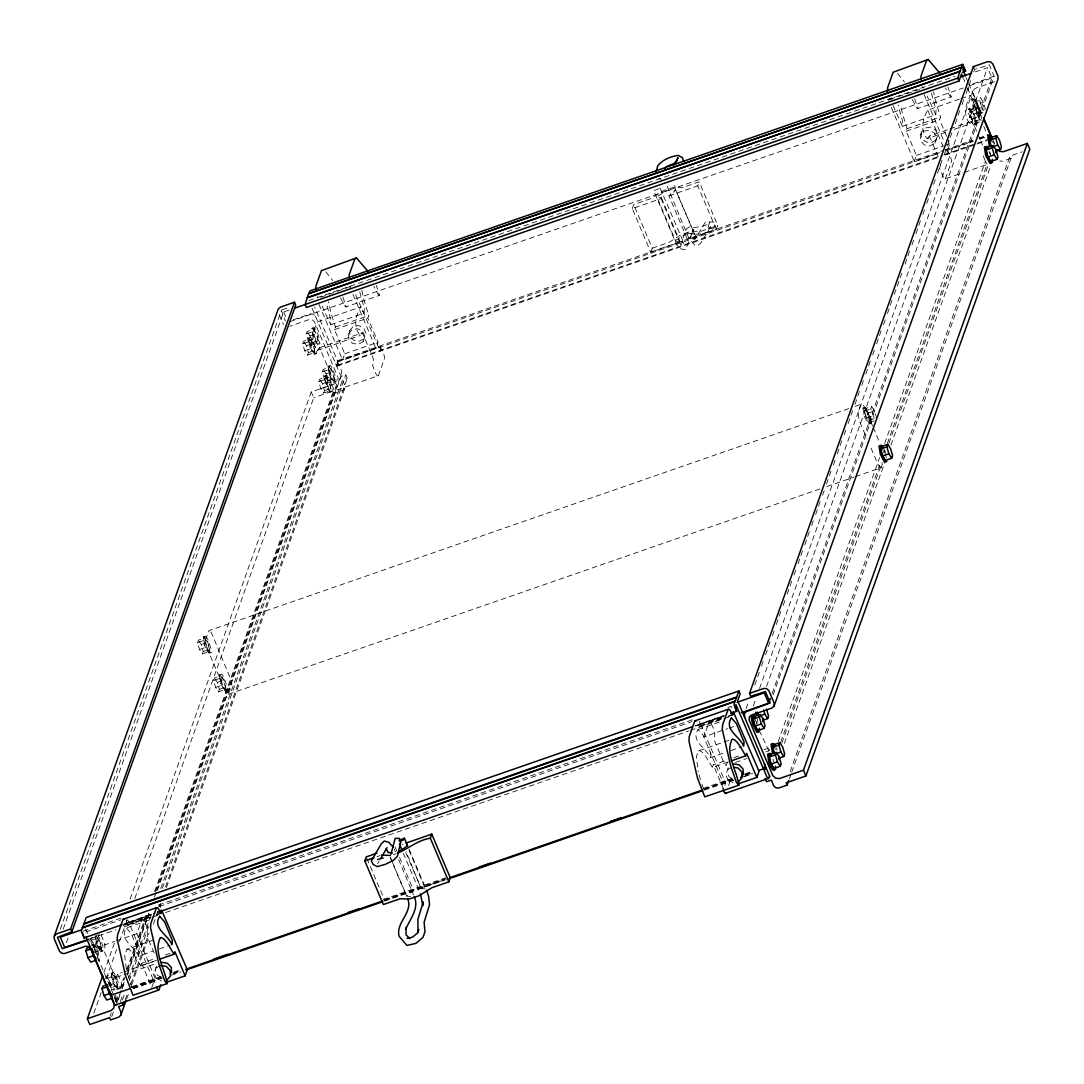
<?xml version="1.0" encoding="UTF-8"?>
<svg xmlns="http://www.w3.org/2000/svg" width="1084" height="1084" viewBox="0 0 1084 1084"><rect width="100%" height="100%" fill="white"/><g stroke="black" fill="none" stroke-linecap="round" stroke-linejoin="round"><path stroke-width="0.75" stroke-dasharray="5 3.75" d="M155.527 891.427L337.842 381.053L338.018 377.381L314.374 321.691L312.246 319.726L309.346 319.482L289.984 326.203M166.448 887.525L344.78 388.316L344.915 385.565L342.476 379.82L347.232 378.167L345.769 374.725L341.013 376.378L157.559 889.937M994.516 81.679L975.166 88.4L973.188 90.338L973.053 93.088L982.239 114.741M773.068 694.952L994.123 76.137L989.299 64.796L974.638 69.471L972.931 74.254M756.862 724.044L757.716 718.299M133.196 988.662L155.432 980.952L155.69 979.841L136.828 933.731L142.112 918.907L144.199 920.194L147.194 927.159L147.37 937.064L154.66 954.164M733.502 780.317L722.391 784.179L721.646 779.03L703.001 735.06L698.042 729.491C690.278 741.293 706.687 748.082 710.291 757.716L724.586 752.757M940.749 164.565L939.598 168.318L944.286 179.077L962.782 172.912M363.14 341.636L365.999 333.398L363.831 328.289L358.763 325.552L353.167 326.487L349.671 330.634L348.547 333.764L348.777 339.197L352.625 343.371L358.289 344.333L363.14 341.636L364.251 338.493L359.414 341.189L353.75 340.227L349.902 336.054L349.671 330.634M934.855 143.21L936.603 138.115L934.435 133.007L929.367 130.27L923.771 131.191L920.275 135.337L920.492 140.771L924.354 144.944L930.018 145.906L934.855 143.21L935.98 140.066L937.728 134.972L935.546 129.863L930.492 127.14L924.896 128.061L921.4 132.207L920.275 135.337M60.311 929.327L281.366 310.498L285.458 321.176M63.184 929.205L283.669 311.948L290.065 309.726M66.422 942.728L68.712 936.346M89.403 940.939L90.297 938.446L96.476 936.278L99.335 940.722L101.313 947.646L100.419 950.14L94.24 952.308M302.721 343.777L303.615 341.284L309.794 339.116L312.653 343.56L314.617 350.484L313.723 352.978L307.544 355.146L304.685 350.701L302.721 343.777L308.899 341.609L309.794 339.116M306.216 333.967L307.111 331.474L313.29 329.306L316.149 333.75L318.127 340.674L317.233 343.167L311.054 345.335L308.195 340.904L306.216 333.967L312.409 331.799L313.29 329.306M197.532 642.609L198.426 640.116L204.605 637.948L207.464 642.392L209.442 649.316L208.548 651.809L202.369 653.977L199.51 649.546L197.532 642.609L203.724 640.441L204.605 637.948M100.419 950.14L97.56 945.695L95.595 938.771L96.476 936.278M99.24 933.785L93.942 948.608L114.592 941.44M848.799 408.573L208.887 630.658L205.459 640.251L207.125 648.178M307.544 355.146L308.439 352.652L306.474 345.728L303.615 341.284M311.054 345.335L311.935 342.842L309.97 335.918L307.111 331.474M202.369 653.977L203.25 651.498L201.285 644.56L198.426 640.116M322.043 305.973L330.715 324.739L330.972 320.037L326.406 303.385M103.888 972.497L115.283 940.6M130.094 899.124L311.257 391.947L335.2 383.641L337.842 381.053M361.893 290.227A33.089 7.71 70.9 0 0 365.24 304.17L368.75 315.525L367.828 318.086L378.072 342.205L375.891 348.316L342.544 359.888L344.726 353.791L334.482 329.658L335.39 327.097L331.894 315.742A33.089 7.71 70.9 0 1 328.547 301.799M105.5 978.852L106.395 976.359L112.573 974.191L115.432 978.622L117.397 985.559L116.516 988.052L111.869 989.678M318.818 381.69L319.699 379.197L325.877 377.029L328.737 381.46L330.715 388.397L329.821 390.89L323.642 393.058L320.783 388.614L318.818 381.69L324.997 379.522L325.877 377.029M322.314 371.88L323.208 369.387L329.387 367.219L332.246 371.663L334.211 378.587L333.33 381.08L327.138 383.248L324.279 378.817L322.314 371.88L328.493 369.712L329.387 367.219M93.793 1013.35L101.205 992.619M106.327 978.256L116.584 949.557M119.43 941.576L127.411 919.246M134.822 898.514L313.71 397.72L311.257 391.947M213.629 680.522L214.524 678.028L220.702 675.86L223.561 680.305L225.526 687.229L224.645 689.722L218.453 691.89L215.594 687.459L213.629 680.522L219.808 678.354L220.702 675.86M148.562 920.208L126.327 927.918C118.549 939.72 134.958 946.508 138.562 956.142L152.858 951.183M149.985 917.254L127.749 924.977L126.029 919.639M116.516 988.052L113.657 983.608L111.679 976.684L112.573 974.191M323.642 393.058L324.522 390.565L322.558 383.641L319.699 379.197M327.138 383.248L328.032 380.755L326.067 373.831L323.208 369.387M218.453 691.89L219.347 689.41L217.383 682.473L214.524 678.028M378.343 375.742L377.327 375.85L375.687 373.397L373.695 368.682L372.639 365.091L373.804 361.338L372.652 356.65L362.368 332.842L360.213 335.512C353.086 327.07 355.525 315.864 360.728 306.921L317.842 321.812C312.653 330.742 310.214 341.961 317.327 350.403L319.482 347.72L329.78 371.541L330.918 376.229L329.766 379.969L334.455 390.728L378.343 375.742L384.427 358.736A5.19 1.206 70.9 0 0 383.099 352.408L380.308 346.636L337.422 361.514L337.354 366.107L335.701 363.885L337.138 366.067L337.422 360.715L314.658 307.084M110.161 1016.06L111.3 1012.862M115.283 1001.697L117.56 995.315M119.836 988.947L123.833 977.782M126.679 969.801L146.625 913.975M154.592 891.658L333.479 390.85L313.71 397.72M116.218 1001.467L118.508 995.085M120.785 988.716L124.768 977.551M127.614 969.57L147.56 913.744M111.706 1016.751L113.413 1011.968M116.638 1003.242L124.809 980.071M127.655 972.104L148.738 913.094M154.429 897.145L156.137 892.349M156.706 890.763L334.455 393.153L333.479 390.85M335.471 390.619L341.541 373.628A5.19 1.206 70.9 0 0 340.213 367.286L337.422 361.514M119.958 995.207L117.113 1003.174L113.806 995.397M122.235 988.825L124.511 982.443M127.37 974.462L149.009 913.866M330.715 324.739L364.061 313.168L364.319 308.466L359.752 291.813M211.163 652.46L208.711 653.124L206.637 650.264L204.551 645.359L203.25 637.026L204.524 636.769L206.597 639.641L208.67 644.533L209.984 652.88L211.163 652.46L211.163 649.181L207.789 639.221L205.716 636.349L204.442 636.606L205.743 644.939L225.16 690.684L227.071 693.923L228.385 694.248L231.813 684.654L231.57 681.348L212.098 634.235L210.188 630.996L208.887 630.658M120.283 1001.833L123.129 993.865M128.833 977.917L151.611 914.124M160.73 888.595L342.476 379.82M122.438 999.922L124.728 993.554M129.281 980.79L149.226 924.964M162.329 888.284L345.769 374.725M138.562 956.142L139.009 952.159L131.272 933.487L126.327 927.918M125.053 1000.18L127.898 992.212M130.744 984.231L148.969 933.202M165.5 886.942L347.232 378.167M158.792 906.658L159.483 904.706L160.988 908.256M126.571 999.163L128.861 992.781M131.706 984.814L148.793 936.969M153.345 924.205L159.05 908.256M159.619 906.658L160.757 903.473M156.502 960.329L140.622 965.83L141.53 963.283L154.24 958.866M155.432 980.952L154.213 979.57L155.324 984.516M380.308 346.636L380.24 351.23L354.671 292.341M151.774 987.402L153.955 981.305L127.641 919.828M402.625 845.019L402.936 844.138M632.257 208.589L633.693 204.551L650.481 198.738L663.76 190.513L673.679 187.288L682.432 187.64L699.207 181.814L717.744 225.472L716.294 229.51L687.473 239.51L668.936 195.852L675.779 190.269L667.5 190.242L656.863 196.827L675.4 240.485L676.05 241.312L679.925 241.366L679.614 242.247L650.793 252.247L632.257 208.589L661.077 198.589L661.389 197.708L657.514 197.654L656.863 196.827M399.549 857.403L413.6 890.533L406.757 896.116L410.795 896.644M425.036 888.731L421.148 888.677L406.134 851.672M650.793 252.247L652.229 248.209L633.693 204.551M716.294 229.51L697.771 185.852L699.207 181.814M687.473 239.51L694.316 233.914L675.779 190.269M893.053 105.487L902.43 126.313L902.701 121.611L898.121 104.958M939.679 152.641L914.259 161.462L916.441 155.364L906.197 131.232L907.118 128.671L903.609 117.316A33.089 7.71 70.9 0 1 900.547 104.985M721.7 718.841L699.478 726.551L698.95 724.017M721.781 717.716L709.071 722.134L703.787 736.957L727.608 728.678M959.448 99.132L927.687 110.148C922.484 119.091 920.045 130.297 927.172 138.738L947.809 131.57M902.43 126.313L935.79 114.741L936.048 110.04L931.088 91.828M710.291 757.716L711.023 755.643L709.952 751.469M946.589 136.245L939.557 119.66L940.465 117.099L936.969 105.744A33.089 7.71 70.9 0 1 933.609 91.801M728.218 761.903L712.337 767.418L713.258 764.857L727.554 759.898M746.063 708.787L748.909 700.82M754.735 685.102L759.288 672.351M761.564 665.969L763.163 660.942M765.561 654.804L769.992 641.809M772.391 635.658L774.098 630.874M776.374 624.492L780.819 611.498M783.217 605.36L784.924 600.577M787.201 594.195L791.645 581.2M794.044 575.062L795.751 570.265M798.027 563.897L802.472 550.902M804.87 544.751L809.301 531.756M811.699 525.618L813.298 520.591M815.696 514.453L820.127 501.458M822.526 495.307L824.233 490.524M826.509 484.142L830.954 471.147M833.352 465.009L835.059 460.226M837.336 453.844L841.78 440.849M844.179 434.698L845.886 429.914M848.162 423.532L852.607 410.551M855.005 404.4L859.436 391.405M861.834 385.267L863.433 380.24M865.818 374.102L870.262 361.108M872.661 354.956L874.368 350.173M876.644 343.791L881.089 330.796M883.487 324.658L885.194 319.875M887.471 313.493L891.915 300.498M894.314 294.347L902.85 270.431M905.14 264.049L909.571 251.054M911.969 244.903L913.676 240.12M915.953 233.751L920.397 220.757M922.796 214.605L924.503 209.822M926.779 203.44L931.224 190.445M933.622 184.307L935.329 179.524M937.606 173.142L942.05 160.147M944.449 153.996L952.877 129.836M955.275 123.698L959.706 110.704M962.104 104.552L963.703 99.538M966.088 93.387L970.654 80.636M732.296 778.935L721.172 782.797L723.353 790.277M972.673 141.042L947.267 149.863L947.199 154.456L945.546 152.234M947.619 149.89L949.787 143.779L947.226 137.749M753.272 705.982L755.548 699.6M759.545 688.435L973.188 90.338M872.552 425.904L864.815 407.692L862.905 404.454L861.604 404.129C853.569 415.619 862.81 427.502 866.929 438.342M728.678 785.399L731.443 777.675M945.302 178.968L951.373 161.963A5.19 1.206 70.9 0 0 950.045 155.635L947.267 149.863M979.435 121.95L974.787 123.549L971.928 119.105L969.95 112.18L970.844 109.687L977.05 107.56L979.909 111.991L981.874 118.928M973.459 102.37L974.353 99.877L980.546 97.75L983.405 102.194L985.37 109.118L979.177 111.245L978.283 113.739L975.424 109.294L973.459 102.37L979.651 100.243L980.546 97.75M874.083 420.849L869.422 422.448L866.563 418.004L864.598 411.066L865.493 408.573L871.685 406.446L874.544 410.89L876.522 417.828M766.537 686.484L987.592 67.642L974.801 72.086M980.261 120.31L978.12 116.977L976.156 110.04L977.05 107.56M874.192 418.099L870.804 408.939L871.685 406.446M974.787 123.549L975.668 121.056L973.703 114.118L970.844 109.687M772.065 693.638L991.982 77.98L987.592 67.642M869.422 422.448L870.316 419.955L868.352 413.018L865.493 408.573M778.163 741.605L879.571 457.719M884.707 443.356L985.546 161.069M780.765 741.862L880.465 462.76M883.88 453.193L885.032 449.996M887.308 443.613L987.009 164.511M781.794 743.15L882.064 462.448M888.894 443.302L988.025 165.784M855.506 476.594L881.102 467.719L882.566 463.6M784.396 743.407L885.804 459.508M890.926 445.158L990.627 166.042M790.114 771.686L1010.017 156.042L1022.198 151.828M789.382 778.759L791.09 773.976M791.659 772.391L1010.993 158.345L1010.017 156.042M101.327 935.072L104.999 944.841L104.498 951.942L114.267 974.855L116.178 977.375L117.533 974.096L122.302 972.443M727.378 762.445L726.023 765.724L724.098 763.204L714.329 740.291L714.83 733.191L713.272 727.987L711.158 723.421L709.071 722.134M765.724 751.944L768.895 750.833L770.25 747.567L763.895 749.762M377.611 863.812L379.183 861.116M153.955 939.869L126.963 949.232L124.619 954.99L126.503 970.099M728.854 740.331L698.692 750.806L696.334 756.564L698.231 771.673M927.172 138.738L929.327 136.069L948.378 129.457M954.164 129.375L970.044 123.861L972.199 121.178L977.551 133.264M348.547 333.764L352.056 329.617L357.639 328.696L362.706 331.433L364.874 336.541M344.78 388.316L342.801 390.254L334.455 393.153M994.123 76.137L970.234 84.837M675.4 240.485L686.037 233.9L694.316 233.914M659.086 188.67L653.72 190.662L675.752 242.64L678.259 247.382L681.551 249.144L685.738 249.577L693.299 229.429L691.782 233.385L687.595 232.992C696.89 235.716 709.099 233.995 715.386 226.163L714.044 222.166L705.603 221.678L695.305 238.9L693.692 239.076L697.622 238.914L695.264 235.648L675.373 189.09L674.112 181.895M935.98 140.066L931.142 142.763L925.465 141.801L921.617 137.627L921.4 132.207M159.47 966.115L155.839 968.148L156.963 965.004L154.091 973.242L156.259 978.351L161.326 981.074M731.185 767.702L727.554 769.721L728.678 766.578L725.819 774.816L727.987 779.924L733.055 782.648M309.97 335.918L316.149 333.75M308.195 340.904L314.374 338.723L317.233 343.167M311.935 342.842L318.127 340.674M306.474 345.728L312.653 343.56M304.685 350.701L310.864 348.533L313.723 352.978M308.439 352.652L314.617 350.484M326.067 373.831L332.246 371.663M324.279 378.817L330.471 376.636L333.33 381.08M328.032 380.755L334.211 378.587M322.558 383.641L328.737 381.46M320.783 388.614L326.962 386.446L329.821 390.89M324.522 390.565L330.715 388.397M201.285 644.56L207.464 642.392M199.51 649.546L205.689 647.378L208.548 651.809M203.25 651.498L209.442 649.316M217.383 682.473L223.561 680.305M215.594 687.459L221.786 685.278L224.645 689.722M219.347 689.41L225.526 687.229M90.948 940.397L95.595 938.771M90.297 938.446L93.156 942.89L99.335 940.722M92.926 947.321L97.56 945.695M101.313 947.646L95.121 949.814L93.156 942.89M107.045 978.31L111.679 976.684M106.395 976.359L109.254 980.803L115.432 978.622M109.01 985.234L113.657 983.608M117.397 985.559L111.218 987.727L109.254 980.803M282.016 309.848L289.631 307.219M308.818 300.553L955.139 76.232M350.2 286.664L318.249 298.195L317.409 296.555M890.154 99.254L923.324 88.197L922.47 86.557M293.33 319.766L310.363 313.859L313.276 314.103L315.891 317.205M289.658 321.731L963.188 87.98M969.584 85.758L991.982 77.98M340.525 298.005L345.511 307.043L379.536 295.349L376.297 285.444M912.24 99.579L917.227 108.617L951.264 96.923L948.012 87.018M668.936 195.852L697.771 185.852M961.034 98.576L970.559 95.27C965.37 104.213 962.931 115.419 970.044 123.861M311.935 328.371L313.127 327.964L314.428 336.297L316.514 341.203L318.574 344.075L319.861 343.818L318.547 335.484L314.401 327.707L311.935 328.371L311.948 331.663L315.322 341.609L317.395 344.482L319.861 343.818M978.418 106.462L979.719 114.796L977.253 115.473L973.107 107.695L971.792 99.362L974.259 98.698L976.332 101.571M335.39 327.097L368.75 315.525M907.118 128.671L940.465 117.099M308.425 338.181L310.891 337.517L312.964 340.39L316.338 350.349L316.352 353.628L313.886 354.292L309.739 346.528L308.425 338.181L309.699 337.937L311.772 340.796L313.859 345.701L315.159 354.034M968.297 109.172L969.489 108.752L970.79 117.099L972.863 121.991L974.936 124.863L976.21 124.606L974.909 116.273L970.763 108.495L968.297 109.172L968.31 112.451L971.671 122.411L973.744 125.27L976.21 124.606M334.482 329.658L367.828 318.086M906.197 131.232L939.557 119.66M979.719 114.796L978.527 115.216L977.226 106.882L975.139 101.977L973.066 99.105L971.792 99.362M319.482 347.72L362.368 332.842M949.963 128.901L972.199 121.178M317.327 350.403L360.213 335.512M344.726 353.791L378.072 342.205M916.441 155.364L943.446 145.988M945.031 145.432L949.787 143.779M652.229 248.209L669.004 242.396L680.522 235.011L690.616 231.285L700.955 231.298L717.744 225.472M337.422 360.715L943.744 150.283M945.343 149.727L972.538 140.283M978.947 138.061L990.139 134.172M979.028 138.833L990.139 134.985M336.88 362.232L940.004 152.912M946.4 150.69L973.595 141.245M980.004 139.023L989.597 135.69M328.032 366.284L330.498 365.62L332.571 368.492L335.932 378.452L335.945 381.731L333.479 382.395L329.333 374.63L328.032 366.284L329.306 366.04L331.379 368.912L333.452 373.804L334.753 382.137M337.639 365.105L942.362 155.215M943.961 154.673L975.952 143.562M977.565 143.007L990.356 138.562M337.138 366.067L938.663 157.302M945.072 155.08L975.464 144.538M977.063 143.982L986.901 140.676M324.522 376.094L325.715 375.687L327.016 384.021L329.102 388.926L331.176 391.798L332.449 391.541L331.135 383.194L326.989 375.43L324.522 376.094L324.536 379.373L327.91 389.332L329.983 392.205L332.449 391.541M964.367 172.356L988.188 164.09L987.172 164.185L985.532 161.746M1010.993 158.345L1002.659 161.231L999.76 160.988M855.208 406.351L861.604 404.129M203.25 637.026L204.442 636.606M862.945 408.058L865.398 407.394L867.471 410.267L870.845 420.226L870.859 423.505L868.392 424.169L864.246 416.405L862.945 408.058L864.219 407.814L866.292 410.687L868.365 415.578L869.666 423.912M219.347 674.939L221.8 674.262L223.873 677.134L227.247 687.093L227.261 690.372L224.794 691.036L220.648 683.272L219.347 674.939L220.621 674.682L222.694 677.554L224.767 682.446L226.068 690.793M228.385 694.248L820.303 488.816M826.699 486.594L853.907 477.15M83.251 931.17L121.652 917.836M158.44 905.072L694.383 719.071M727.974 707.405L731.212 706.28L732.215 708.651M85.758 932.01L120.961 919.788M159.348 906.468L692.08 721.578M128.413 922.172L155.405 912.809M156.99 912.254L161.76 910.601M699.37 721.402L700.129 723.746L723.949 715.481M122.6 924.53L151.394 914.544M695.332 725.752L724.126 715.765M124.104 924.245L151.299 914.801M695.237 726.023L724.031 716.036M129.091 922.714L151.313 914.991M157.668 912.796L162.437 911.143M700.129 723.746L700.806 724.288L721.456 717.12M123.061 925.519L142.112 918.907M127.939 924.462L150.161 916.752M156.516 914.544L161.286 912.891M699.654 726.036L721.89 718.326M728.245 716.117L733.001 714.464M156.34 915.059L161.096 913.406M728.055 716.632L732.825 714.979M90.311 938.636L115.907 929.747M123.915 926.969L151.11 917.538M152.709 916.983L157.505 915.316M165.513 912.538L688.652 730.968M690.264 730.413L722.256 719.302M723.855 718.746L728.651 717.08M698.042 729.491L720.277 721.781M116.178 940.885L136.828 933.731M729.193 728.136L733.963 726.483M97.587 934.679L101.733 942.457L103.034 947.511L103.034 950.79L101.855 951.196L100.541 942.863L96.395 935.099M377.015 856.672L380.064 855.615M393.316 854.626L396.094 853.664M159.213 948.974L170.323 945.112M730.928 750.548L742.052 746.686M111.218 973.256L113.684 972.592L115.744 975.464L119.118 985.424L119.132 988.703L116.665 989.367L112.519 981.603L111.218 973.256L112.492 973.012L114.565 975.871L116.638 980.776L117.939 989.109M165.351 955.018L173.291 952.253M733.909 757.689L740.25 755.48M123.888 971.887L155.649 960.871M116.178 977.375L122.533 975.166M124.118 974.624L155.879 963.595M735.548 762.418L746.659 758.556M132.058 986.616L160.866 976.63M173.657 972.185L180.052 969.963M383.235 899.449L445.619 877.796M703.191 788.407L731.985 778.407M744.789 773.962L752.784 771.185M131.977 987.28L154.213 979.57M744.993 774.532L751.347 772.323M131.977 987.51L160.771 977.524M173.575 973.08L179.971 970.857M384.739 899.788L445.538 878.69M704.708 788.745L731.903 779.301M744.694 774.857L752.702 772.079M133.115 987.578L161.922 977.592M173.115 973.703L179.51 971.481M384.292 900.411L445.077 879.314M704.248 789.369L733.041 779.369M745.846 774.924L752.242 772.702M384.779 900.533L413.6 890.533M421.473 887.796L448.776 878.325M133.237 988.31L162.044 978.324M171.421 975.234L180.947 971.928M384.413 901.143L445.199 880.045M704.37 790.101L733.624 780.128M743.15 776.808L752.675 773.502M744.627 776.456L752.567 773.705M974.353 99.877L977.212 104.321L983.405 102.194M975.424 109.294L981.63 107.167L983.771 110.5M969.95 112.18L976.156 110.04M973.703 114.118L979.909 111.991M978.283 113.739L984.489 111.611M971.928 119.105L978.12 116.977M975.668 121.056L980.315 119.457M864.598 411.066L870.804 408.939M868.352 413.018L874.544 410.89M866.563 418.004L872.769 415.877M870.316 419.955L873.419 418.885M316.352 353.628L315.078 353.885L313.005 351.013L310.932 346.108L309.618 337.774M335.945 381.731L334.671 381.988L332.598 379.115L330.525 374.21L329.224 365.877M870.859 423.505L869.585 423.763L867.512 420.89L865.439 415.985L864.124 407.652M227.261 690.372L225.987 690.63L223.914 687.757M103.034 950.79L100.582 951.454L98.508 948.581L96.422 943.69L95.121 935.343M108.901 982.66L110.175 982.402L114.321 990.166M119.132 988.703L117.858 988.96L115.785 986.088L113.712 981.183L112.397 972.849M114.362 998.757L115.636 998.513L115.622 995.22M951.264 96.923L949.462 95.433L945.587 88.007M379.536 295.349L377.747 293.859L373.872 286.433M721.172 782.797L722.391 784.179M881.102 467.719L879.788 467.38L877.877 464.142L870.154 445.931M658.666 178.142L661.186 179.443M731.632 778.149L729.098 776.781L726.93 771.673M161.177 977.253L157.383 975.207L155.215 970.099M935.79 114.741L927.118 95.975M364.061 313.168L362.354 310.796M897.566 73.36L904.476 82.113M325.837 271.786L332.747 280.539M768.895 750.833L760.209 732.459M978.446 115.053L974.286 107.289L972.985 98.942M969.57 108.915L973.717 116.679L975.017 125.026M313.208 328.127L317.355 335.891L318.669 344.238M325.796 375.836L329.956 383.614L331.257 391.947M207.816 649.844L209.889 652.717M101.76 951.047L97.614 943.27L96.313 934.936M108.983 982.809L113.142 990.586M929.327 136.069L939.611 159.876M92.98 946.088L95.839 950.519L97.804 957.457M109.064 984.001L112.709 991.21M117.533 974.096L121.029 981.196L122.153 987.781M888.148 99.43L888.907 100.676M349.78 286.271L350.538 287.531M712.337 767.418L707.635 759.437A33.089 7.71 70.9 0 0 698.692 750.806M140.622 965.83L135.92 957.863A33.089 7.71 70.9 0 0 126.963 949.232M698.137 724.247L699.478 726.551M126.421 922.674L127.749 924.977M889.124 98.129L889.978 99.769M914.666 98.59L917.918 108.495M342.937 297.016L346.189 306.921M993.405 141.042L994.719 144.145M966.074 77.479L968.026 82.086M968.676 83.617L982.334 115.785M993.987 143.156L992.944 140.703A5.19 1.206 70.9 0 1 993.825 143.278M991.237 139.89L992.28 142.343M963.5 78.644L964.814 81.72M967.429 87.885L981.169 120.256M983.784 126.421L988.418 137.343M988.96 151.489L990.424 154.944M985.031 160.567L982.836 154.633M924.056 94.376L944.34 142.18M927.687 110.148L942.89 146.001M891.36 107.492L914.259 161.462M884.083 449.399L885.655 453.085M882.376 448.6L883.934 452.272M873.203 427.421L879.639 442.611M660.088 188.02L684.234 243.954L681.687 241.407L684.031 242.653L680.495 244.862L686.511 228.778L690.034 226.583L693.923 227.599L702.527 226.258L707.852 224.429L709.641 222.274L708.272 226.339L711.809 228.751L708.245 228.209L711.334 225.553L701.077 242.694L698.001 245.323L695.264 245.634L689.207 239.036L667.229 186.231M661.389 197.708L679.925 241.366M661.077 198.589L679.614 242.247M776.13 747.675L777.174 750.114M774.423 746.862L775.466 749.315M754.83 718.76L756.903 723.651M700.806 724.288L725.684 782.878L723.502 788.976L713.258 764.857M352.978 294.347L375.891 348.316M318.981 304.374L342.544 359.888M312.097 308.262L341.013 376.378M283.669 311.948L286.176 317.856M279.293 314.685L283.466 324.509M408.993 848.962L425.863 888.663M409.074 850.412L425.687 889.558M405.822 852.552L421.148 888.677M403.248 853.094L420.05 892.633M395.077 846.875L396.988 851.387M390.145 856.983L392.069 861.495M392.706 863L406.757 896.116M366.893 858.379L384.142 899.029M141.53 963.283L151.137 985.898M85.582 928.893L88.197 935.058M90.812 941.224L113.142 993.838M394.088 848.786L395.389 851.875M398.627 859.571L413.573 895.018M390.457 857.932L407.015 897.213M978.174 134.728L982.497 144.999M701.958 784.355L703.611 789.125M131.882 987.551L127.384 973.269M979.651 100.243L981.63 107.167M977.212 104.321L979.177 111.245M989.8 152.031L990.586 154.809M885.235 453.708L886.414 457.868M772.987 759.003L773.773 761.781M328.493 369.712L330.471 376.636M312.409 331.799L314.374 338.723M324.997 379.522L326.962 386.446M308.899 341.609L310.864 348.533M219.808 678.354L221.786 685.278M203.724 640.441L205.689 647.378M891.346 97.601L892.159 100.487M699.099 774.843L700.847 781.171M221.841 682.852L220.526 674.519M968.256 86.774L968.608 90.677M114.43 995.64L114.443 998.92M92.804 944.747L91.612 945.153L92.885 944.896L94.958 947.768L97.045 952.673L98.346 961.007L99.538 960.6L98.237 952.253L96.151 947.362L94.078 944.489L92.804 944.747"/><path stroke-width="1.5" d="M406.148 927.254L405.999 934.76L409.901 938.69M86.476 940.655L62.276 948.635L57.466 937.294L71.829 931.901L295.715 305.105L294.496 302.233L280.214 307.192L278.236 309.13L54.336 935.926L54.2 938.676L59.566 951.318L61.693 953.27L64.606 953.514L85.446 946.278L88.346 946.535L90.487 948.486L114.118 1004.191L113.942 1007.849L111.313 1010.437L87.357 1018.743L89.809 1024.515L109.592 1017.646L110.568 1019.949L118.901 1017.049L120.88 1015.112L126.001 1000.762M120.88 1015.112L121.015 1012.361L118.576 1006.63L123.332 1004.963L124.47 1001.779M997.632 149.66L999.529 151.394L1003.405 151.719L1027.347 143.413L803.461 770.209L779.504 778.529L775.643 778.204L772.797 775.588L749.152 719.884L749.288 717.134L751.266 715.196L772.106 707.96L774.084 706.023L774.22 703.286L768.854 690.644L766.727 688.679L763.814 688.435L749.518 693.394L750.738 696.267L765.412 691.592L770.223 702.933L746.334 711.632L744.356 713.584L744.708 717.472M656.172 172.383L657.609 166.069C662.622 159.646 670.522 156.408 678.421 155.446L682.392 157.573L683.679 161.462M390.985 854.165L395.199 838.325L399.454 838.447L400.741 842.336L397.408 856.265L393.411 860.303L385.457 864.327L377.137 866.631L373.248 864.531L371.324 860.886L381.338 843.731L384.373 841.008L388.98 842.417L393.302 847.376M71.829 931.901L70.609 929.029L294.496 302.233M82.235 927.565L735.209 701.131L738.909 690.969L86.192 917.511L81.286 931.048L84.105 938.121L83.441 935.506M309.062 297.287L960.18 71.314L307.273 297.572L305.105 304.658L306.325 307.531L959.042 80.988L961.535 74.01L962.849 77.099M308.669 293.642L961.589 67.384L308.669 293.642L307.273 297.572M308.872 293.927L309.943 290.918L962.66 64.376L965.641 71.002L962.348 72.384M95.365 960.492L90.731 962.118L87.872 957.673L85.907 950.749L86.788 948.256L89.891 947.172M87.357 1018.743L102.75 975.681M160.567 910.858L161.096 913.406L157.749 907.769L156.475 907.728L123.115 919.3L117.519 934.991L117.207 939.367L125.676 976.196L133.02 995.275L167.071 983.635C165.31 968.784 153.047 952.524 160.31 937.66A33.089 7.71 70.9 0 1 169.267 946.278L173.968 954.259L159.673 959.218M111.462 998.405L106.828 1000.031L103.969 995.586L101.991 988.662L102.885 986.169L107.519 984.543M129.917 988.689L110.731 995.356L111.273 993.838M156.475 907.728L150.866 923.419L150.568 927.796L159.023 964.611L164.687 980.763L167.071 983.635M160.798 984.76L158.969 989.895A5.19 1.206 70.9 0 1 156.394 987.05M173.968 954.259L174.89 951.711L185.12 975.83L166.069 982.443M185.12 975.83L187.302 969.733L161.543 910.086M405.972 843.095L431.757 834.138L450.294 877.796L448.857 881.82L432.069 887.647L418.79 895.872L408.871 899.083L400.118 898.744L383.343 904.557L364.807 860.913L366.257 856.875L376.866 853.189M448.857 881.82L430.321 838.176L431.757 834.138M732.296 712.432L732.825 714.979L729.478 709.342L728.191 709.302L694.844 720.874L689.234 736.564L688.936 740.941L697.405 777.77L704.749 796.848L738.8 785.209C737.025 770.358 724.762 754.098 732.039 739.234A33.089 7.71 70.9 0 1 740.982 747.852L745.697 755.833L731.402 760.792M728.191 709.302L722.581 724.993L722.283 729.369L730.751 766.185L736.402 782.336L738.8 785.209M959.99 71.029L957.822 78.116L959.042 80.988M961.386 67.113L960.18 71.314M734.952 701.023L734.004 704.519L736.266 710.901L736.822 711.592L735.277 706.578L735.968 704.627L763.448 768.827L758.637 770.494M961.589 67.384L962.66 64.376M749.518 693.394L973.418 66.598L987.714 61.639L990.613 61.883L992.754 63.848L998.12 76.476L997.985 79.227L774.084 706.023M753.136 719.139L754.03 716.659L760.236 714.519L763.095 718.963L765.06 725.901L764.166 728.394L757.973 730.521L755.114 726.077L753.136 719.139L759.342 717.012L760.236 714.519M745.697 755.833L746.605 753.285L756.849 777.404L737.784 784.017M741.456 712.649L768.651 703.204L770.358 698.421M763.028 720.183L767.675 718.584L768.556 716.09L766.591 709.153M756.849 777.404L759.03 771.307L733.272 711.673M763.448 768.827L763.99 767.309L765.169 769.003L765.494 767.635L764.464 764.003M769.234 757.052L770.128 754.559L776.32 752.431L779.179 756.876L781.144 763.814L780.263 766.307L774.057 768.434L771.198 763.99L769.234 757.052L775.439 754.925L776.32 752.431M783.759 756.496L780.9 752.052L774.708 754.179L772.743 747.255L773.624 744.762L779.83 742.635L782.689 747.066L784.653 754.003L783.759 756.496L779.111 758.095M986.047 150.08L986.941 147.6L993.134 145.473L995.993 149.904L997.971 156.841L997.077 159.334L990.871 161.462L988.012 157.017L986.047 150.08L992.253 147.952L993.134 145.473M991.521 147.207L989.556 140.283L990.437 137.79L996.643 135.663L999.502 140.107L1001.467 147.031L1000.573 149.524L995.925 151.123M880.696 448.979L881.577 446.486L887.782 444.359L890.641 448.803L892.606 455.741L891.726 458.234L885.52 460.361L882.661 455.917L880.696 448.979L886.888 446.852L887.782 444.359M780.9 752.052L778.935 745.114L779.83 742.635M1000.573 149.524L997.714 145.08L995.749 138.156L996.643 135.663M769.586 776.063L768.8 778.244A5.19 1.206 70.9 0 1 766.225 775.399L763.8 769.41L764.057 767.919L765.263 769.288L765.534 768.19L764.518 764.152M765.06 778.298L766.524 781.74L771.293 780.087L773.732 785.832L775.859 787.797L778.759 788.041L787.106 785.141L788.813 780.358M787.106 785.141L786.13 782.851L805.9 775.981L1029.8 149.185L1027.347 143.413M676.552 161.624L677.988 157.668L673.95 164.89M405.795 929.191C409.996 918.947 419.535 908.27 414.224 896.563M407.692 845.899L404.454 838.271L403.56 839.829L399.617 841.469M380.769 858.406L387.069 847.607M166.922 980.153L170.418 976.006L170.202 970.586L166.34 966.413L160.676 965.451M740.643 777.553L743.258 774.45L743.041 769.017L739.193 764.843L733.516 763.881M738.638 781.727L742.147 777.58L741.917 772.16L738.069 767.987L733.814 767.255M664.655 168.508L666.633 166.502L675.82 162.763M54.336 935.926L56.314 933.988L70.609 929.029M368.072 271.461L356.46 257.911L354.793 259.062L349.183 274.753L349.305 278.032M939.787 73.034L928.189 59.484L926.508 60.636L920.912 76.327L921.034 79.606M399.075 840.263L404.454 838.271M399.44 851.089L405.768 847.105L407.15 845.899L406.5 845.073M85.907 950.749L92.086 948.568M87.872 957.673L94.051 955.505L96.205 958.839M101.991 988.662L108.183 986.481M103.969 995.586L110.148 993.418L109.362 990.64M356.46 257.911L321.433 270.634L315.837 286.325L315.959 289.604M928.189 59.484L893.162 72.208L887.552 87.899L887.688 91.178M294.862 308.059L957.822 78.116M960.397 77.072L971.603 73.197M83.631 923.636L736.348 697.107M83.753 924.124L736.47 697.581M82.357 928.039L735.074 701.511M81.124 929.964L60.325 937.172L64.715 947.511L88.712 939.191M737.066 702.296L764.261 692.866L768.651 703.204M84.2 937.863L121.001 925.086M159.389 911.766L692.12 726.863M730.521 713.543L735.318 711.876M364.807 860.913L373.966 857.729M430.321 838.176C417.882 840.1 408.641 848.569 397.476 853.176M213.562 959.191L227.965 954.205M347.95 912.552L359.143 908.677M479.128 867.024L490.334 863.149M610.319 821.496L621.511 817.607M185.92 969.259L382.693 900.967M449.887 877.647L702.649 789.924M186.042 969.99L382.815 901.698M450.009 878.379L702.771 790.656M115.514 1005.031L158.4 990.153M725.359 793.38L768.231 778.502M989.556 140.283L995.749 138.156M993.066 146.679L997.714 145.08M988.012 157.017L994.218 154.89L997.077 159.334M882.661 455.917L888.866 453.789L891.726 458.234M760.169 715.738L764.816 714.139L767.675 718.584M755.114 726.077L761.307 723.949L764.166 728.394M772.743 747.255L778.935 745.114M771.198 763.99L777.404 761.862L780.263 766.307M377.571 859.558L383.208 858M407.11 938.324L412.692 937.077L417.326 933.148L418.668 929.544L418.112 932.389L417.841 919.476L423.261 901.996L422.787 905.601L420.497 893.961M985.654 146.828L984.38 147.085L985.695 155.418L989.841 163.183L991.115 162.939M880.303 445.727L879.029 445.971L880.33 454.318L884.49 462.082L886.956 461.418M752.757 715.887L751.483 716.145L751.497 719.424L752.784 724.478L756.93 732.242L759.396 731.578L759.383 728.299M772.35 743.99L771.076 744.247L772.377 752.581M774.301 769.911L773.028 770.155L770.954 767.282L768.881 762.391L767.567 754.044M392.259 852.986L388.235 852.458M694.844 720.874L696.118 720.914M123.115 919.3L124.403 919.34M381.595 855.086L390.335 855.439M161.801 962.307L167.464 963.269L171.313 967.443L171.543 972.876M990.139 134.985L990.79 135.69M991.738 138.522L990.356 136.611L987.89 137.275L989.191 145.608M988.229 148.332L986.846 146.408L985.573 146.665L986.887 154.998L991.033 162.776L992.307 162.519L992.294 159.24M882.877 447.218L881.495 445.307L880.222 445.565L881.522 453.898L885.682 461.676M755.331 717.391L753.949 715.467L752.675 715.725L753.976 724.058L758.122 731.836M774.924 745.494L773.542 743.57L772.269 743.827L773.569 752.174M771.415 755.291L770.033 753.38L768.759 753.637L770.06 761.971L774.22 769.748L775.494 769.491L775.48 766.212M112.479 998.215L108.373 988.879M386.161 848.772L387.909 851.889M965.546 71.273L963.568 67.465L962.877 69.417L965.424 75.948M973.418 66.598L974.028 68.035M983.554 117.844L992.09 137.953M983.635 118.861L990.139 134.172M803.461 770.209L805.9 775.981M738.909 690.969L740.128 693.841L737.635 700.82L769.83 776.645M399.373 843.962L401.961 850.046M122.356 1002.673L123.332 1004.963M86.015 937.132L110.731 995.356M92.926 953.486L94.999 958.391M82.56 933.121L83.061 934.34M426.5 890.181L428.573 896.197L429.576 904.584L424.142 922.145L424.955 932.05L422.936 937.43L415.89 943.405L406.906 945.411L399.088 936.264C395.524 922.376 413.451 912.294 407.652 898.731M992.253 147.952L994.218 154.89M886.888 446.852L888.866 453.789M763.637 709.979L764.816 714.139M775.439 754.925L777.404 761.862M759.342 717.012L761.307 723.949M757.431 712.107L758.61 716.267M92.479 949.963L93.658 954.123M990.383 145.202L989.082 136.855M755.643 712.147L756.28 714.668M91.95 949.706L92.601 952.226M111.042 995.288L113.508 1001.928A5.19 1.206 70.9 0 0 116.083 1004.787M995.803 149.429L995.817 152.709M778.989 756.402L778.989 759.681M762.892 718.489L762.906 721.768M725.928 793.122A5.19 1.206 70.9 0 1 723.353 790.277M159.673 916.346C151.895 928.148 168.305 934.936 171.909 944.571L172.356 940.587L164.619 921.915L159.673 916.346M731.402 717.92C723.624 729.722 740.033 736.51 743.638 746.144L744.085 742.161L736.348 723.489L731.402 717.92"/></g></svg>
